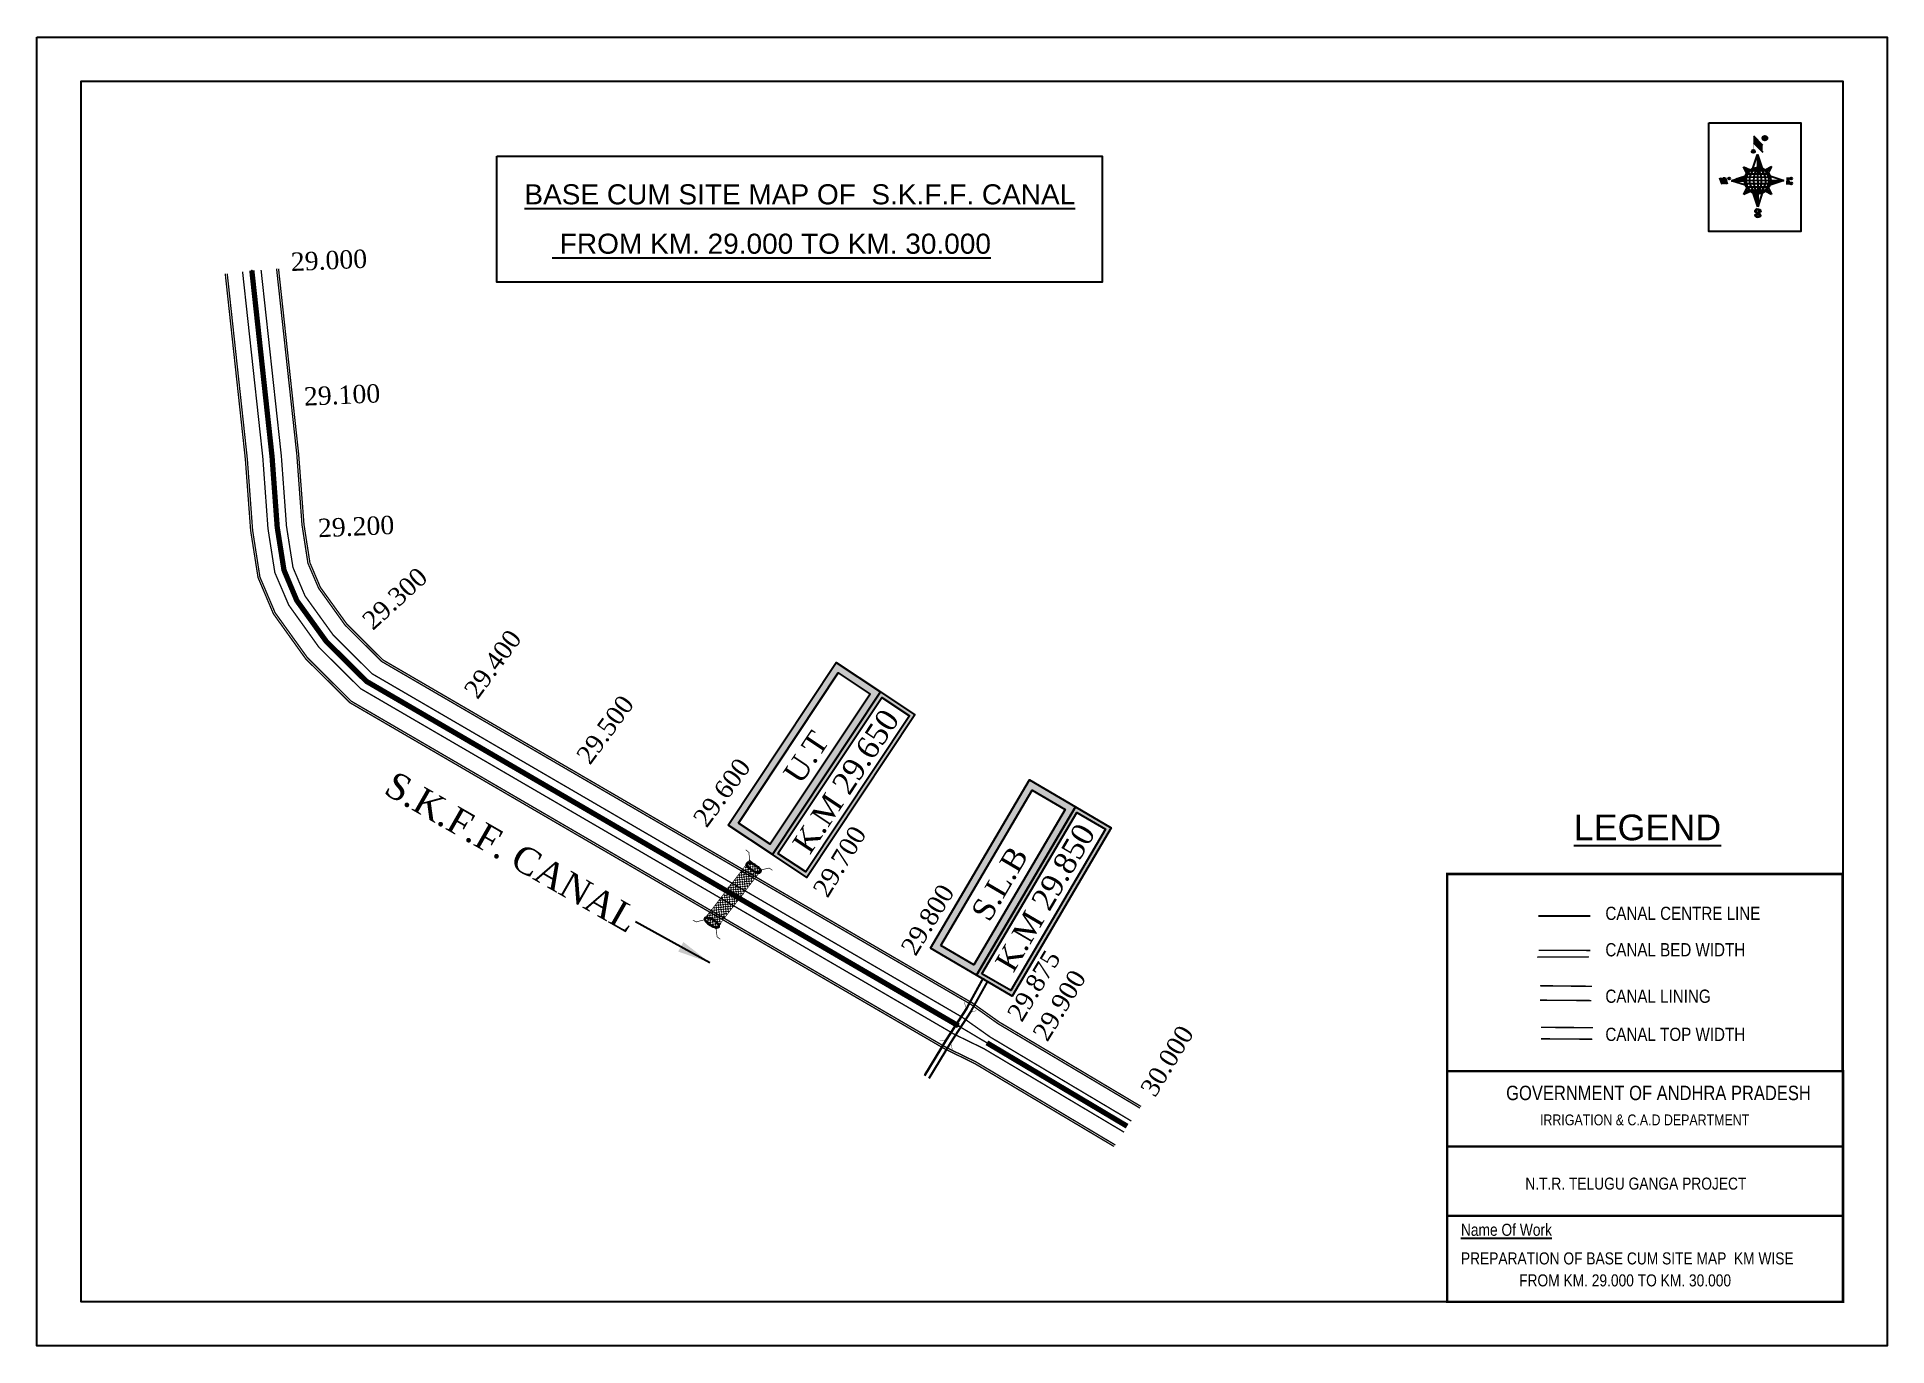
# Model space of a CAD drawing. Header units: inches. Extents: x 16 to 1415, y 9 to 998.
import ezdxf
from ezdxf.enums import TextEntityAlignment as Align

# ---------------------------------------------------------------- set-up
doc = ezdxf.new("R2010")
doc.units = ezdxf.units.IN
doc.header["$MEASUREMENT"] = 0
doc.linetypes.add('ACAD_ISO02W100', pattern=[15, 12, -3])
doc.linetypes.add('ACAD_ISO03W100', pattern=[30, 12, -18])
for name, color, linetype in [('AQUADUCT', 1, 'Continuous'), ('bed with', 5, 'Continuous'), ('BLOCK', 7, 'Continuous'), ('bord', 1, 'Continuous'), ('C LINE COO', 6, 'Continuous'), ('cahnige', 7, 'Continuous'), ('FRAME 025', 7, 'Continuous'), ('laying', 4, 'Continuous'), ('lining', 4, 'Continuous'), ('ROAD', 6, 'Continuous'), ('SLB', 11, 'Continuous'), ('STREAM', 4, 'Continuous'), ('TABLE', 7, 'Continuous'), ('TEXT', 7, 'Continuous'), ('TITLEBLOCK', 7, 'Continuous'), ('top of bund', 1, 'Continuous'), ('UT', 173, 'ACAD_ISO02W100'), ('V', 6, 'Continuous'), ('ZSTU', 7, 'Continuous')]:
    doc.layers.add(name, color=color, linetype=linetype)
doc.styles.add('5mm', font='times.ttf', dxfattribs={"height": 3})
doc.styles.add('A', font='arial.ttf')
doc.styles.add('ARIALN', font='ARIALN.TTF')
doc.styles.get("Standard").update_dxf_attribs({"font": 'arial.ttf'})
doc.dimstyles.get("Standard").update_dxf_attribs({"dimtxt": 0.18, "dimasz": 0.18, "dimexe": 0.18, "dimexo": 0.0625, "dimgap": 0.09, "dimtad": 0, "dimtih": 1, "dimtoh": 1, "dimdec": 4, "dimzin": 0, "dimdsep": 46, "dimtxsty": 'Standard', "dimcen": 0.09, "dimadec": 0, "dimazin": 0, "dimtfac": 1, "dimtdec": 4, "dimtofl": 0, "dimtmove": 0, "dimatfit": 3, "dimfxl": 1, "dimtolj": 1, "dimtzin": 0, "dimarcsym": 0})
pattern_1 = [(267.297113149, (-8720374.938, 50637915.138), (10.5367255337, -0.497431438), [])]
pattern_2 = [(357.297113149, (-8720374.938, 50637915.138), (0.497431438, 10.5367255337), [])]

# ---------------------------------------------------------------- blocks, each defined once
blk = doc.blocks.new('FGDFGDFG6YURT')
at = {"layer": 'ROAD', "color": 1, "linetype": 'Continuous', "lineweight": 25}
for points in [[(386103.5, 1482907.4, 0), (386134.5, 1482913, 0), (386162.3, 1482917.4, 0), (386187, 1482923.1, 0)], [(386104.2, 1482903.5, 0), (386135.2, 1482909.2, 0), (386163.1, 1482913.6, 0), (386187.9, 1482919.3, 0)], [(386104.3, 1482907.7, 0), (386135.3, 1482913.3, 0), (386163.2, 1482917.7, 0), (386188, 1482923.4, 0)]]:
    blk.add_polyline3d(points, dxfattribs=at)
at = {"layer": 'SLB'}
for points, const_width in [([(386134.6, 1482913.4), (386134.2, 1482913.4), (386130.6, 1482916.6)], 0.3), ([(386134.6, 1482913.4), (386148.2, 1482915.4), (386161.8, 1482917.9)], 0.5), ([(386161.9, 1482914.1), (386148.3, 1482911.6), (386134.8, 1482908.7)], 0.5), ([(386162, 1482918.2), (386148.4, 1482915.7), (386134.9, 1482912.9)], 0.5), ([(386161.8, 1482917.9), (386162.2, 1482917.9), (386164.8, 1482922)], 0.3), ([(386161.9, 1482914.1), (386162.2, 1482914), (386165.9, 1482910.9)], 0.3), ([(386134.8, 1482908.7), (386134.5, 1482908.7), (386131.9, 1482904.6)], 0.3)]:
    blk.add_lwpolyline(points, dxfattribs=dict(at, const_width=const_width))
blk = doc.blocks.new('GGF')
at = {"layer": 'STREAM'}
h = blk.add_hatch(dxfattribs=at)
h.set_pattern_fill('DASH', color=256, scale=10, angle=-6.0827, style=0)
h.set_pattern_definition([(353.91726508, (-115347.3726, 1016.3876), (1.3754179499, 1.1105068496), [1.25, -1.25])])
h.paths.add_polyline_path([(406186.8, 1485623.9), (406186.3, 1485618.2), (406185.8, 1485612.4), (406242.6, 1485608.9), (406242.9, 1485614.6), (406243.1, 1485620.4)])
at = {"layer": 'laying', "linetype": 'ByBlock', "extrusion": (0, 0, -1)}
for centre in [(406188.8, 1485618.1), (406240.8, 1485615)]:
    blk.add_ellipse(centre, major_axis=(0.4, -6.37), ratio=0.388717, dxfattribs=at)
at = {"layer": 'laying', "linetype": 'ByBlock'}
for points in [[(406189.2, 1485612.2), (406189.1, 1485612.2), (406189.1, 1485612.2), (406188.9, 1485612.3), (406188.8, 1485612.4), (406188.5, 1485612.6), (406188.4, 1485612.8), (406188, 1485613.3), (406187.7, 1485613.9), (406187.3, 1485615.2), (406187.1, 1485615.9), (406186.9, 1485617.5), (406186.8, 1485618.3), (406186.8, 1485619.9), (406186.9, 1485620.7), (406187.2, 1485622.1), (406187.4, 1485622.7), (406187.7, 1485623.4), (406187.9, 1485623.6), (406188.1, 1485623.8), (406188.2, 1485623.9), (406188.4, 1485624), (406188.5, 1485624), (406188.6, 1485623.9), (406188.7, 1485623.9), (406189, 1485623.8), (406189.1, 1485623.6), (406189.4, 1485623.3), (406189.5, 1485623.1), (406190, 1485622.3), (406190.2, 1485621.6), (406190.6, 1485620), (406190.8, 1485619), (406190.9, 1485617.2), (406190.8, 1485616.3), (406190.6, 1485614.6), (406190.4, 1485613.9), (406190.1, 1485613), (406189.9, 1485612.8), (406189.6, 1485612.4), (406189.5, 1485612.4), (406189.3, 1485612.3), (406189.3, 1485612.2), (406189.2, 1485612.2)], [(406241.2, 1485609.1), (406241.1, 1485609.1), (406241, 1485609.1), (406240.8, 1485609.2), (406240.7, 1485609.3), (406240.5, 1485609.5), (406240.4, 1485609.6), (406240, 1485610.2), (406239.7, 1485610.7), (406239.3, 1485612), (406239.1, 1485612.8), (406238.9, 1485614.4), (406238.8, 1485615.2), (406238.8, 1485616.8), (406238.9, 1485617.6), (406239.1, 1485618.9), (406239.3, 1485619.5), (406239.7, 1485620.2), (406239.8, 1485620.4), (406240.1, 1485620.7), (406240.2, 1485620.8), (406240.4, 1485620.8), (406240.4, 1485620.8), (406240.6, 1485620.8), (406240.7, 1485620.8), (406241, 1485620.6), (406241.1, 1485620.5), (406241.4, 1485620.2), (406241.5, 1485620), (406241.9, 1485619.2), (406242.2, 1485618.5), (406242.6, 1485616.8), (406242.7, 1485615.9), (406242.8, 1485614.1), (406242.8, 1485613.1), (406242.6, 1485611.5), (406242.4, 1485610.7), (406242, 1485609.9), (406241.9, 1485609.6), (406241.6, 1485609.3), (406241.5, 1485609.2), (406241.3, 1485609.1), (406241.2, 1485609.1), (406241.2, 1485609.1)]]:
    blk.add_open_spline(points, degree=3, knots=[0, 0, 0, 0, 0.189072, 0.189072, 0.378144, 0.378144, 0.567217, 0.567217, 0.964238, 0.964238, 1.36126, 1.36126, 1.758281, 1.758281, 2.155303, 2.155303, 2.552324, 2.552324, 2.807761, 2.807761, 3.01244, 3.01244, 3.217119, 3.217119, 3.421798, 3.421798, 3.626477, 3.626477, 3.831155, 3.831155, 4.280923, 4.280923, 4.73069, 4.73069, 5.180458, 5.180458, 5.630225, 5.630225, 5.896844, 5.896844, 6.112115, 6.112115, 6.283185, 6.283185, 6.283185, 6.283185], dxfattribs=at)
at = {"layer": 'UT', "ltscale": 0.2, "const_width": 0.5}
for points in [[(406181, 1485605.6), (406181.2, 1485608.6), (406185.8, 1485612.4), (406186.3, 1485618.2), (406186.8, 1485623.9), (406182.5, 1485628), (406182.5, 1485631)], [(406186.8, 1485623.9), (406243.1, 1485620.4)], [(406247.7, 1485627.4), (406247.6, 1485624.4), (406243.1, 1485620.4), (406242.9, 1485614.6), (406242.6, 1485608.9), (406247.1, 1485604.9), (406247.3, 1485602)], [(406185.8, 1485612.4), (406242.6, 1485608.9)]]:
    blk.add_lwpolyline(points, dxfattribs=at)
blk = doc.blocks.new('*X5')
at = {"color": 0, "linetype": 'Continuous'}
for p, q in [((6321.6, 240.5), (6322.3, 241.2)), ((6321.6, 240.3), (6322.3, 241)), ((6321.6, 240.1), (6322.3, 240.8)), ((6321.6, 239.9), (6322.4, 240.7)), ((6321.6, 239.8), (6322.4, 240.6)), ((6321.6, 239.6), (6322.5, 240.5)), ((6321.6, 239.4), (6322.5, 240.3)), ((6321.6, 239.2), (6322.6, 240.2)), ((6321.7, 239.1), (6322.6, 240.1)), ((6321.8, 240.8), (6322.4, 241.4)), ((6321.8, 239), (6322.7, 240)), ((6321.8, 239), (6322.8, 239.9)), ((6321.9, 238.9), (6322.9, 239.8)), ((6322, 238.8), (6323, 239.7)), ((6322.1, 241.3), (6322.4, 241.6)), ((6322.1, 238.7), (6323.1, 239.6)), ((6322.2, 238.6), (6323.1, 239.6)), ((6322.3, 238.5), (6323.2, 239.5)), ((6322.4, 238.5), (6323.3, 239.4)), ((6322.5, 238.4), (6323.4, 239.3)), ((6322.7, 238.4), (6323.6, 239.3)), ((6322.8, 238.3), (6323.7, 239.2)), ((6322.9, 238.3), (6323.8, 239.1)), ((6323.1, 238.2), (6323.9, 239.1)), ((6323.2, 238.2), (6324, 239)), ((6323.3, 238.2), (6324.2, 239)), ((6323.5, 238.1), (6324.3, 238.9)), ((6323.7, 238.1), (6324.4, 238.9)), ((6323.8, 238.1), (6324.6, 238.8)), ((6324.1, 238.2), (6324.7, 238.8)), ((6324.3, 238.3), (6324.9, 238.8)), ((6324.6, 238.3), (6325.1, 238.8)), ((6324.8, 238.4), (6325.2, 238.8)), ((6325.1, 238.5), (6325.4, 238.8)), ((6325.4, 238.6), (6325.6, 238.8))]:
    blk.add_line(p, q, dxfattribs=at)
blk = doc.blocks.new('*X4')
at = {"color": 0, "linetype": 'Continuous'}
for p, q in [((6324.4, 240.3), (6324.5, 240.4)), ((6324.6, 240.3), (6324.8, 240.5)), ((6324.7, 240.2), (6325, 240.5)), ((6324.8, 240.2), (6325.2, 240.6)), ((6325, 240.1), (6325.5, 240.6)), ((6325.1, 240.1), (6325.6, 240.6)), ((6325.2, 240), (6325.8, 240.6)), ((6325.3, 240), (6326, 240.6)), ((6325.4, 239.9), (6326.1, 240.6)), ((6325.5, 239.8), (6326.2, 240.5)), ((6325.6, 239.8), (6326.3, 240.5)), ((6325.7, 239.7), (6326.5, 240.4)), ((6325.9, 239.6), (6326.6, 240.3)), ((6326, 239.5), (6326.7, 240.3)), ((6326, 239.4), (6326.8, 240.2)), ((6326.1, 239.3), (6327, 240.2)), ((6326.2, 239.3), (6327.1, 240.1)), ((6326.3, 239.2), (6327.1, 240)), ((6326.4, 239.1), (6327.2, 239.9)), ((6326.5, 239), (6327.3, 239.8)), ((6326.5, 238.9), (6327.4, 239.7)), ((6326.6, 238.8), (6327.5, 239.6)), ((6326.7, 238.7), (6327.5, 239.5)), ((6326.8, 238.6), (6327.6, 239.4)), ((6326.8, 238.5), (6327.7, 239.3)), ((6326.8, 236.5), (6327.4, 237)), ((6326.9, 238.3), (6327.8, 239.2)), ((6326.9, 238.2), (6327.9, 239.1)), ((6326.9, 236.8), (6327.6, 237.4)), ((6327, 238.1), (6327.8, 239)), ((6327, 237.9), (6327.8, 238.8)), ((6327, 237.8), (6327.8, 238.6)), ((6327, 237.6), (6327.8, 238.4)), ((6327, 237.4), (6327.8, 238.2)), ((6327, 237.3), (6327.8, 238)), ((6327, 237.1), (6327.8, 237.9))]:
    blk.add_line(p, q, dxfattribs=at)
blk = doc.blocks.new('H')
at = {"layer": 'bord', "extrusion": (0.000427885, 0.004792, 0.999988)}
h = blk.add_hatch(dxfattribs=at)
h.set_pattern_fill('LINE', color=8, scale=84.387686, angle=-2.7029, style=0)
h.set_pattern_definition(pattern_2)
h.paths.add_polyline_path([(-492, 786, -0.090992), (-448, 775), (-486, 912)])
h = blk.add_hatch(dxfattribs=at)
h.set_pattern_fill('LINE', color=8, scale=84.387686, angle=-92.7029, style=0)
h.set_pattern_definition(pattern_1)
h.paths.add_polyline_path([(-625, 665, -0.090992), (-615, 710), (-751, 671)])
h = blk.add_hatch(dxfattribs=at)
h.set_pattern_fill('LINE', color=8, scale=84.387686, angle=-92.7029, style=0)
h.set_pattern_definition(pattern_1)
h.paths.add_polyline_path([(-246, 647), (-372, 653, -0.090992), (-382, 609)])
h = blk.add_hatch(dxfattribs=at)
h.set_pattern_fill('LINE', color=8, scale=84.387686, angle=-2.7029, style=0)
h.set_pattern_definition(pattern_2)
h.paths.add_polyline_path([(-504, 533, -0.090992), (-549, 543), (-510, 406)])
for p, q in [((-516, 1087, -1217), (-432, 994, -1217)), ((-538, 774, -1216), (-487, 906, -1216)), ((-519, 1020, -1217), (-435, 927, -1216)), ((-487, 906, -1216), (-493, 780, -1216)), ((-487, 906, -1216), (-448, 769, -1216)), ((-627, 794, -1216), (-567, 760, -1216)), ((-627, 794, -1216), (-584, 747, -1215)), ((-599, 731, -1215), (-627, 794, -1216)), ((-421, 753, -1216), (-359, 781, -1216)), ((-359, 781, -1216), (-405, 739, -1216)), ((-359, 781, -1216), (-392, 721, -1215)), ((-865, 701, -1215), (-847, 638, -1215)), ((-847, 700, -1215), (-829, 637, -1215)), ((-829, 699, -1215), (-811, 636, -1215)), ((-829, 699, -1215), (-811, 698, -1215)), ((-811, 698, -1215), (-794, 635, -1215)), ((-752, 665, -1215), (-615, 704, -1215)), ((-752, 665, -1215), (-625, 659, -1215)), ((-619, 614, -1215), (-752, 665, -1215)), ((-639, 526, -1214), (-606, 585, -1215)), ((-639, 526, -1214), (-593, 568, -1215)), ((-577, 553, -1215), (-639, 526, -1214)), ((-371, 513, -1214), (-431, 546, -1215)), ((-371, 513, -1214), (-414, 560, -1215)), ((-399, 576, -1215), (-371, 513, -1214)), ((-246, 641, -1215), (-383, 603, -1215)), ((-379, 693, -1215), (-246, 641, -1215)), ((-373, 647, -1215), (-246, 641, -1215)), ((-213, 669, -1215), (-217, 601, -1215)), ((-197, 600, -1215), (-194, 668, -1215)), ((-511, 400, -1214), (-549, 537, -1214)), ((-460, 533, -1215), (-511, 400, -1214)), ((-505, 527, -1214), (-511, 400, -1214))]:
    blk.add_line(p, q, dxfattribs=at)
at = {"layer": 'bord', "color": 8, "linetype": 'ByBlock', "extrusion": (0.000427885, 0.004792, 0.999988)}
for p, q in [((-386, 711, -1215), (-605, 722, -1215)), ((-411, 744, -1216), (-578, 752, -1216)), ((-493, 780, -1216), (-505, 527, -1214)), ((-373, 647, -1215), (-625, 659, -1215)), ((-378, 616, -1215), (-623, 628, -1215)), ((-375, 679, -1215), (-620, 691, -1215)), ((-392, 585, -1215), (-611, 595, -1215)), ((-420, 555, -1215), (-587, 562, -1215))]:
    blk.add_line(p, q, dxfattribs=at)
at = {"layer": 'bord', "extrusion": (0.000427885, 0.004792, 0.999988), "elevation": -1212}
for points, const_width in [([(-522, 960), (-516, 1093)], 1.61), ([(-434, 933), (-428, 1066)], 1.61), ([(-870, 707), (-846, 706)], 0.642), ([(-829, 643), (-855, 644)], 0.642), ([(-829, 643), (-821, 678)], 0.642), ([(-811, 642), (-784, 641)], 0.642), ([(-793, 641), (-782, 694)], 0.642), ([(-177, 605), (-226, 607)], 0.706), ([(-223, 676), (-174, 673)], 0.706), ([(-195, 645), (-185, 644)], 0.706)]:
    blk.add_lwpolyline(points, dxfattribs=dict(at, const_width=const_width))
for points, const_width in [([(-414, 1073, 1), (-398, 1058, 1)], 22.3), ([(-530, 950, 1), (-520, 939, 1)], 14.8), ([(-776, 697, 1), (-769, 690, 1)], 8.9), ([(-180, 618, 1), (-173, 611, 1)], 9.79), ([(-178, 667, 1), (-171, 660, 1)], 9.79), ([(-490, 362, 1), (-498, 369, 1)], 11.1), ([(-525, 322, 1), (-533, 329, 1)], 11.1)]:
    blk.add_lwpolyline(points, format="xyb", close=True, dxfattribs=dict(at, const_width=const_width))
for points in [[(-537, 317), (-531, 310), (-520, 307), (-505, 307), (-494, 310), (-486, 318), (-487, 326), (-491, 333), (-494, 336), (-503, 341), (-522, 347), (-530, 352), (-534, 355), (-537, 363), (-537, 373), (-530, 381), (-520, 384), (-504, 384), (-493, 380), (-487, 373)], [(-522, 348), (-526, 354), (-528, 361), (-528, 371), (-526, 375), (-521, 381), (-515, 384)], [(-505, 307), (-499, 312), (-497, 319), (-497, 327), (-501, 335), (-509, 343)]]:
    blk.add_lwpolyline(points, dxfattribs=at)
at = {"layer": 'bord', "extrusion": (0.000427885, 0.004792, 0.999988)}
for centre, radius in [((-406, 1065, -1212), 22.3), ((-525, 944, -1212), 14.8), ((-498, 659, -1212), 127), ((-773, 694, -1212), 8.9), ((-177, 615, -1212), 9.79), ((-174, 663, -1212), 9.79), ((-494, 365, -1212), 11.1), ((-529, 325, -1212), 11.1)]:
    blk.add_circle(centre, radius, dxfattribs=at)
at = {"layer": 'bord', "color": 8, "linetype": 'ByBlock', "extrusion": (0.000427885, 0.004792, 0.999988)}
for centre, radius, start, end in [((-482, 658, -1212), 128, 94.9254, 259.6691), ((-437, 656, -1212), 141, 113.2864, 241.308), ((-316, 651, -1212), 222, 142.5892, 212.0053), ((-560, 662, -1212), 141, 293.2864, 61.308), ((-681, 668, -1212), 222, 322.5892, 32.0053), ((-515, 660, -1212), 128, 274.9254, 79.6691)]:
    blk.add_arc(centre, radius, start, end, dxfattribs=at)
at = {"layer": 'bord', "extrusion": (0.000427885, 0.004792, 0.999988)}
for points in [[(-516, 1093, -1212), (-431, 1000, -1212), (-519, 1026, -1212), (-434, 933, -1212)], [(-864, 707, -1212), (-846, 706, -1212), (-846, 644, -1212), (-829, 643, -1212)], [(-829, 705, -1212), (-811, 704, -1212), (-811, 642, -1212), (-793, 641, -1212)], [(-193, 674, -1212), (-197, 606, -1212), (-213, 675, -1212), (-216, 607, -1212)]]:
    blk.add_solid(points, dxfattribs=at)
at = {"layer": 'bord', "extrusion": (0.000427885, 0.004792, 0.999988), "xscale": 7.977342409717546, "yscale": 7.977342408231451, "zscale": 7.977342408476333, "rotation": 138.0840426661453}
for name, p in [('*X4', (38301, -31929, -1212)), ('*X5', (38314, -31951, -1212))]:
    blk.add_blockref(name, p, dxfattribs=at)
blk = doc.blocks.new('KKKK')
at = {"layer": 'cahnige', "color": 1, "style": '5mm'}
blk.add_text('S.K.F.F. CANAL', height=20, rotation=19.1758, dxfattribs=at).set_placement((317677.4, 1602113.8))
at = {"layer": 'ZSTU', "color": 1}
blk.add_leader([(317936.6, 1602216.4), (317876.5, 1602194.2)], dimstyle='Standard', override={"dimasz": 25, "dimgap": 0.09, "dimtad": 0}, dxfattribs=at)

msp = doc.modelspace()

# ---------------------------------------------------------------- hatches: boundary and pattern name
at = {"layer": 'C LINE COO'}
h = msp.add_hatch(color=135, dxfattribs=at)
h.set_gradient(color1=(141, 177, 78), color2=(107, 135, 59), one_color=1, tint=0.38)
h.paths.add_polyline_path([(546.6, 404.3), (622, 517.7), (646, 501.8), (570.6, 388.4)], flags=16)
h.paths.add_polyline_path([(538.7, 402.7), (620.4, 525.7), (653.9, 503.4), (572.2, 380.5)])
h = msp.add_hatch(color=200, dxfattribs=at)
h.paths.add_polyline_path([(576.4, 381.3), (654.8, 499.2), (675.7, 485.3), (597.4, 367.4)], flags=16)
h.paths.add_polyline_path([(572.2, 380.5), (653.9, 503.4), (679.9, 486.1), (598.2, 363.2)])
h = msp.add_hatch(color=135, dxfattribs=at)
h.set_gradient(color1=(141, 177, 78), color2=(107, 135, 59), one_color=1, tint=0.38)
h.paths.add_polyline_path([(699.6, 311.7), (768.6, 429.1), (793.4, 414.6), (724.5, 297.1)], flags=16)
h.paths.add_polyline_path([(691.8, 309.7), (766.6, 437), (801.3, 416.6), (726.5, 289.3)])
h = msp.add_hatch(color=200, dxfattribs=at)
h.paths.add_polyline_path([(730.6, 290.4), (802.3, 412.4), (824, 399.7), (752.3, 277.7)], flags=16)
h.paths.add_polyline_path([(726.5, 289.3), (801.3, 416.6), (828.2, 400.8), (753.4, 273.5)])

# ---------------------------------------------------------------- linework, layer by layer
at = {"linetype": 'ByBlock'}
for points in [[(16.3, 998.1), (1414.7, 998.1), (1414.7, 9.3), (16.3, 9.3)], [(1381.4, 42.6), (49.6, 42.6), (49.6, 964.8), (1381.4, 964.8)]]:
    msp.add_lwpolyline(points, close=True, dxfattribs=at)
at = {"linetype": 'ByBlock', "elevation": -0.1}
msp.add_lwpolyline([(1280.1, 933.4), (1349.6, 933.4), (1349.6, 851.3), (1280.1, 851.3)], close=True, dxfattribs=at)
at = {"layer": 'bed with'}
for points, const_width in [([(709.2, 245), (707.6, 246), (261, 505.8), (229.5, 537), (206.6, 569), (196.1, 593.5), (190.9, 626.8), (187, 680.4), (171.7, 820.9)], 1), ([(716.4, 257.1), (714.7, 258.2), (269.6, 517.1), (240.3, 546.2), (218.9, 575.9), (209.8, 597.4), (204.9, 628.5), (201, 681.7), (185.7, 822.1)], 1), ([(1190.5, 308), (1187, 308.1), (1151.3, 308.1)], 1.11), ([(1189.3, 303.1), (1187, 303.2), (1150.6, 303.1), (1150.3, 303.2)], 1.11), ([(843.5, 179.2), (736.9, 242.6)], 1), ([(838, 170.8), (731.8, 234)], 1)]:
    msp.add_lwpolyline(points, dxfattribs=dict(at, const_width=const_width))
at = {"layer": 'BLOCK', "color": 4}
for p in [(178.7, 821.6), (189.6, 721.3), (199, 620.9), (243.5, 533), (326, 476.1), (413.2, 425.4), (498.9, 375.5), (585.8, 325), (671, 275.4), (754, 226.6)]:
    msp.add_point(p, dxfattribs=at)
at = {"layer": 'C LINE COO', "const_width": 4}
for points in [[(712.8, 251.1), (711.1, 252.1), (265.3, 511.4), (234.9, 541.6), (212.7, 572.4), (203, 595.4), (197.9, 627.7), (194, 681), (178.7, 821.8)], [(840.3, 175.3), (734.3, 238.3)]]:
    msp.add_lwpolyline(points, dxfattribs=at)
at = {"layer": 'C LINE COO', "color": 105}
for points in [[(538.7, 402.7), (620.4, 525.7), (653.9, 503.4), (572.2, 380.5)], [(546.6, 404.3), (622, 517.7), (646, 501.8), (570.6, 388.4)], [(691.8, 309.7), (766.6, 437), (801.3, 416.6), (726.5, 289.3)], [(699.6, 311.7), (768.6, 429.1), (793.4, 414.6), (724.5, 297.1)]]:
    msp.add_lwpolyline(points, close=True, dxfattribs=at)
at = {"layer": 'C LINE COO', "linetype": 'ACAD_ISO03W100', "ltscale": 0.05, "const_width": 1}
for points in [[(742.8, 252.7), (722.4, 267.2)], [(743.6, 254), (723.2, 268.5)], [(736.9, 242.6), (716.4, 257.1)], [(731.8, 234), (709.2, 245)], [(734.3, 238.3), (712.8, 251.1)], [(725, 222.7), (702.5, 233.7)], [(725.8, 224), (703.2, 235)]]:
    msp.add_lwpolyline(points, dxfattribs=at)
at = {"layer": 'C LINE COO'}
for p in [(542.4, 350.2), (712.8, 251.1)]:
    msp.add_point(p, dxfattribs=at)
at = {"layer": 'FRAME 025', "lineweight": -3, "const_width": 1.82}
for points in [[(1082.3, 365.8), (1381, 365.8), (1381, 216.9), (1082.3, 216.9)], [(1082.3, 216.9), (1381.4, 216.9), (1381.4, 42.6), (1082.3, 42.6)]]:
    msp.add_lwpolyline(points, close=True, dxfattribs=at)
for points in [[(1082.3, 159.9), (1381.4, 159.9)], [(1082.3, 107.6), (1381.4, 107.6)], [(1082.3, 42.6), (1381.4, 42.6)]]:
    msp.add_lwpolyline(points, dxfattribs=at)
at = {"layer": 'lining'}
for points, const_width in [([(703.2, 235), (701.6, 235.9), (253.8, 496.4), (220.6, 529.4), (196.3, 563.2), (184.8, 590.2), (179.3, 625.5), (175.3, 679.3), (160.1, 819.4)], 1), ([(722.4, 267.2), (720.7, 268.2), (276.8, 526.4), (249.2, 553.8), (229.2, 581.7), (221.1, 600.6), (216.6, 629.8), (212.7, 682.7), (197.4, 823.2)], 1), ([(1152.5, 281.4), (1179.9, 281.1), (1191.7, 281)], 1.11), ([(1152.4, 270.5), (1182.2, 270.3), (1191.2, 270.2)], 1.11), ([(850, 189), (742.8, 252.7)], 1), ([(831.4, 161.1), (725.8, 224)], 1)]:
    msp.add_lwpolyline(points, dxfattribs=dict(at, const_width=const_width))
at = {"layer": 'top of bund', "color": 1, "const_width": 1}
for points in [[(702.5, 233.7), (700.9, 234.6), (252.9, 495.2), (219.4, 528.4), (195, 562.4), (183.4, 589.8), (177.8, 625.3), (173.8, 679.2), (158.6, 819.3)], [(723.2, 268.5), (721.4, 269.5), (277.7, 527.6), (250.4, 554.8), (230.5, 582.4), (222.6, 601), (218.1, 630), (214.1, 682.9), (198.9, 823)], [(850.8, 190.2), (743.6, 254)], [(830.4, 160), (725, 222.7)]]:
    msp.add_lwpolyline(points, dxfattribs=at)
at = {"layer": 'top of bund', "const_width": 1.11}
for points in [[(1153.1, 250), (1180.3, 249.8), (1192.4, 249.7)], [(1191.9, 241), (1183.1, 241.1), (1153.2, 241.3)]]:
    msp.add_lwpolyline(points, dxfattribs=at)
at = {"layer": 'V', "color": 6, "const_width": 0.254}
msp.add_lwpolyline([(1190.4, 334.2), (1187.5, 334.3), (1151.3, 334.3)], dxfattribs=at)
at = {"layer": 'V', "color": 6}
msp.add_lwpolyline([(1151.3, 334.3), (1190.4, 334.2)], dxfattribs=at)
at = {"layer": 'ZSTU'}
msp.add_lwpolyline([(363.9, 908.2), (821.4, 908.2), (821.4, 812.9), (363.9, 812.9)], close=True, dxfattribs=at)
at = {"layer": 'ZSTU', "color": 200}
for points in [[(572.2, 380.5), (653.9, 503.4), (679.9, 486.1), (598.2, 363.2)], [(576.4, 381.3), (654.8, 499.2), (675.7, 485.3), (597.4, 367.4)], [(726.5, 289.3), (801.3, 416.6), (828.2, 400.8), (753.4, 273.5)], [(730.6, 290.4), (802.3, 412.4), (824, 399.7), (752.3, 277.7)]]:
    msp.add_lwpolyline(points, close=True, dxfattribs=at)

# ---------------------------------------------------------------- block references
at = {"layer": 'AQUADUCT', "color": 1, "xscale": 0.07807340295334138, "yscale": 0.07807340286672115, "zscale": 0.07807340292724047, "rotation": 3.078330652974644}
msp.add_blockref('H', (1358.5, 840.8, 94.8), dxfattribs=at)
at = {"layer": 'laying', "color": 6, "linetype": 'ByBlock', "rotation": 236.0510286581167}
msp.add_blockref('GGF', (-1004976.7, 1166968.4), dxfattribs=at)
at = {"layer": 'laying', "color": 1, "linetype": 'ByBlock', "rotation": 48.18915640557571}
msp.add_blockref('FGDFGDFG6YURT', (848567.1, -1276183.7), dxfattribs=at)
at = {"layer": 'ZSTU', "rotation": 311.0140717890545}
msp.add_blockref('KKKK', (-1417069.1, -811248.1), dxfattribs=at)

# ---------------------------------------------------------------- texts
at = {"layer": 'cahnige', "style": '5mm'}
for s, rotation, p in [('29.000', 2.5183, (208.5, 821.3)), ('29.100', 2.5183, (218.4, 719.6)), ('29.200', 2.5183, (229, 620.2)), ('29.300', 42.4874, (270.2, 549.4)), ('29.400', 53.781, (349.3, 497.1)), ('29.500', 53.781, (434.3, 447.6)), ('29.600', 53.781, (522.5, 400.1)), ('29.700', 58.7455, (613.9, 347.1)), ('29.800', 58.7455, (680.4, 303.1)), ('29.875', 58.7455, (760.7, 253.2)), ('29.900', 58.7455, (780, 238.4)), ('30.000', 58.7455, (861.4, 196.4))]:
    msp.add_text(s, height=13.88, rotation=rotation, dxfattribs=at).set_placement(p)
at = {"layer": 'TABLE', "extrusion": (0.000201441, 0.004807, 0.999988), "style": 'A'}
msp.add_text('%%ULEGEND', height=19.4, rotation=359.9999, dxfattribs=at).set_placement((1233.6, 401, 2.2), align=Align.MIDDLE)
at = {"layer": 'TEXT', "color": 6}
for s, p in [('%%UBASE CUM SITE MAP OF  S.K.F.F. CANAL', (384.7, 871.7)), ('%%U FROM KM. 29.000 TO KM. 30.000', (405.6, 834.4))]:
    msp.add_text(s, height=15.155, dxfattribs=at).set_placement(p)
at = {"layer": 'TITLEBLOCK', "extrusion": (0.000201441, 0.004807, 0.999988), "style": 'ARIALN'}
for s, height, p in [('CANAL CENTRE LINE', 10.003, (1201.8, 331.1, 1.8)), ('CANAL BED WIDTH', 10.003, (1201.8, 303.6, 1.7)), ('CANAL LINING', 10.003, (1201.8, 268.5, 1.5)), ('CANAL TOP WIDTH', 10.003, (1201.8, 239.7, 1.4)), ('GOVERNMENT OF ANDHRA PRADESH ', 10.9, (1126.8, 195, -0.3)), ('IRRIGATION & C.A.D DEPARTMENT', 8.175, (1152.4, 176, -0.3)), ('N.T.R. TELUGU GANGA PROJECT', 9.084, (1141.3, 127.4, -0.2)), ('%%UName Of Work', 9.084, (1092.6, 92.5, -0.4)), ('PREPARATION OF BASE CUM SITE MAP  KM WISE', 9.084, (1092.6, 70.9, -0.5))]:
    msp.add_text(s, height=height, rotation=359.9999, dxfattribs=at).set_placement(p)
at = {"layer": 'TITLEBLOCK', "style": 'ARIALN'}
msp.add_text(' FROM KM. 29.000 TO KM. 30.000', height=9.084, rotation=359.9999, dxfattribs=at).set_placement((1133.7, 54.3))
at = {"layer": 'ZSTU', "style": '5mm'}
for s, rotation, p in [('K.M 29.650', 56.3835, (600.5, 379.8)), ('U.T', 56.3835, (593.6, 432.7)), ('K.M 29.850', 59.572, (754.3, 290.5)), ('S.L.B', 59.572, (736.1, 328.8))]:
    msp.add_text(s, height=16.84, rotation=rotation, dxfattribs=at).set_placement(p)

doc.saveas('drawing.dxf')
